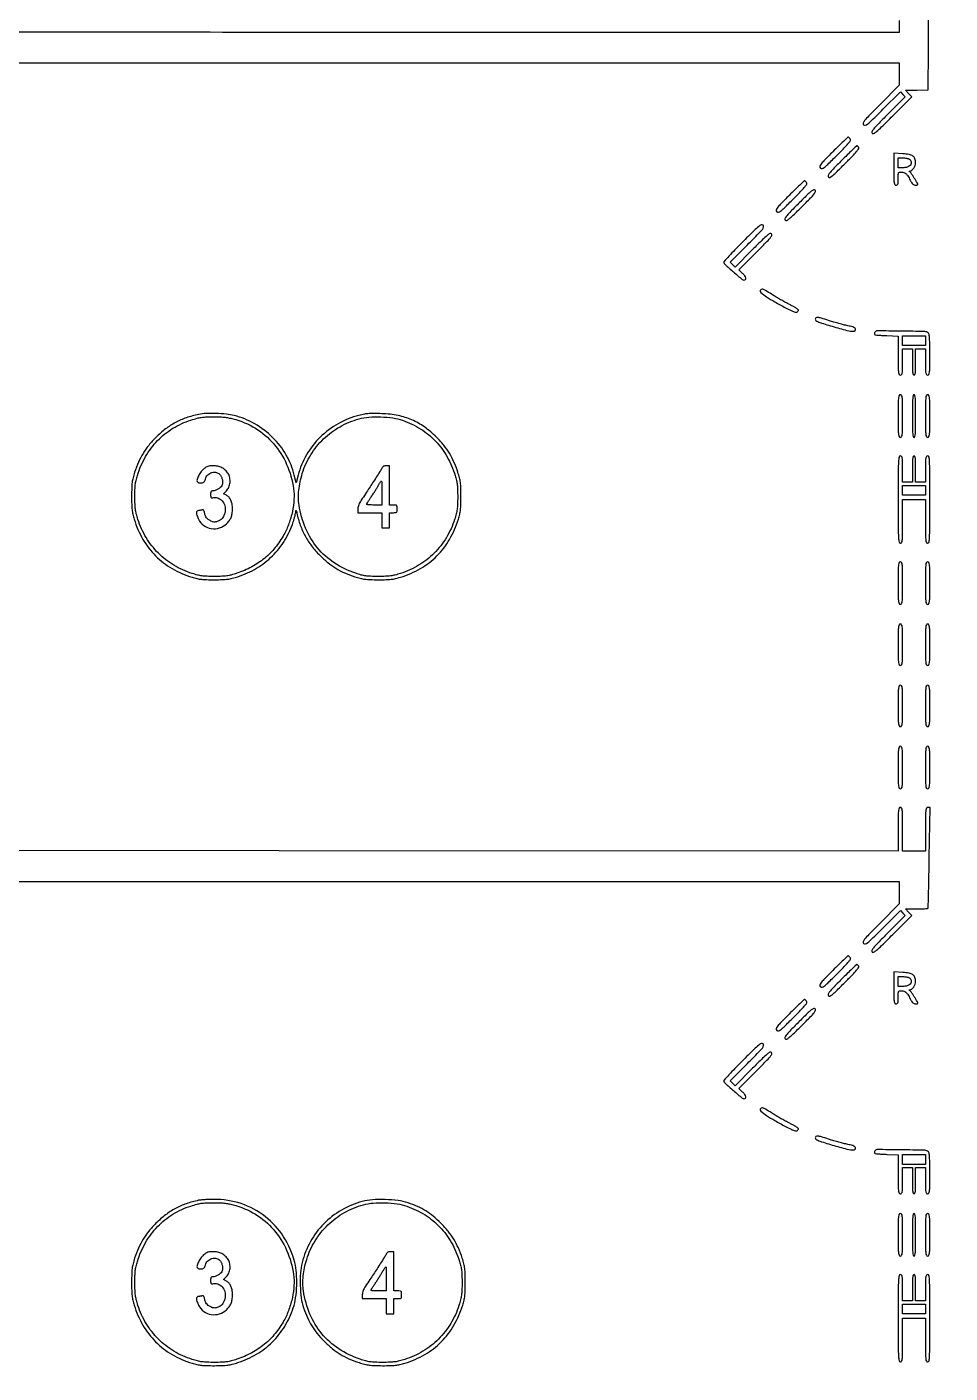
# Model space of a CAD drawing. Extents: x 0 to 1066, y 0 to 761.
# Drawn here: x 151.7 to 223.3, y 262.7 to 367.1 of the extents above; entities that cross this region are included whole.
import ezdxf

# ---------------------------------------------------------------- set-up
doc = ezdxf.new("R2010")
doc.units = 0
doc.header["$MEASUREMENT"] = 0

msp = doc.modelspace()

# ---------------------------------------------------------------- linework, layer by layer
for points in [[(183.390323, 95.266879, 0.000001), (192.989143, 95.254457, 0.000118)], [(111.744029, 492.546938, -0.000004), (103.636415, 491.533797, -0.031087)], [(111.744029, 429.096938, -0.000004), (103.636415, 428.083797, -0.031087)], [(352.558836, 95.240684, -0.000004), (375.624384, 95.211821, -0.198594)], [(479.458836, 95.240684, -0.000004), (502.524384, 95.211821, -0.198594)], [(289.192229, 95.24091, -0.000004), (312.172908, 95.212432, -0.198597)], [(393.551703, 95.267421, -0.000028), (416.092229, 95.24091, -0.000004), (439.072908, 95.212432, -0.198597)], [(542.992229, 95.24091, -0.000004), (565.972908, 95.212432, -0.198597)], [(606.442229, 95.24091, -0.000004), (629.422908, 95.212432, -0.198597)], [(119.687361, 366.639835, -0.000014), (111.744029, 365.646938, -0.000004), (103.636415, 364.633797, -0.031087)], [(375.823742, 112.056445, -0.000003), (375.794083, 98.149601, -0.198357)], [(119.687361, 303.189835, -0.000014), (111.744029, 302.196938, -0.000004), (103.636415, 301.183797, -0.031087)], [(119.687361, 239.739835, -0.000014), (111.744029, 238.746938, -0.000004), (103.636415, 237.733797, -0.031087)], [(219.3678, 367.564968), (219.3678, 366.6564), (181.27665, 366.65644, -0.000135), (165.962463, 366.660576, -0.000158), (151.448541, 366.672989, -0.000139), (139.183683, 366.690754, -0.00098), (133.22385, 366.712721), (123.2622, 366.768962), (123.2622, 386.960359, -0.000243)], [(136.5444, 364.2876), (177.9561, 364.2876), (219.3678, 364.2876), (219.3678, 363.421332), (219.3678, 362.555064), (217.910413, 361.09589, 0.001736), (216.999704, 360.177709, 0.0234), (216.683716, 359.825363, 0.082721), (216.570124, 359.626597, 0.292846), (216.600129, 359.489614, 0.281249), (216.733833, 359.45731, 0.091489), (216.920455, 359.55775, 0.025244), (217.248287, 359.849183, 0.001875), (218.099136, 360.692435), (219.451041, 362.042359), (219.6404, 361.853), (219.829759, 361.663641), (218.479835, 360.311736, 0.002303), (217.699024, 359.522541, 0.021106), (217.376124, 359.164074, 0.054019), (217.237789, 358.954355, 0.326008), (217.256769, 358.832974, 0.336318), (217.381106, 358.815892, 0.047021), (217.608455, 358.973546, 0.019327), (217.997997, 359.328473, 0.002107), (218.859003, 360.183302), (220.334379, 361.660487), (220.092033, 361.913442), (219.849687, 362.166397), (220.729694, 362.190648), (221.6097, 362.2149), (221.633271, 365.3451, 0.001424), (221.638952, 366.558518, 0.002172), (221.636307, 367.611719, 0.000763)], [(151.90136, 126.727696, 0.000007), (163.955628, 114.675766, 0.000012), (174.108223, 104.525945)], [(247.69479, 97.969724, -0.000011), (217.15153, 97.968336, -0.000022), (186.984277, 97.968962, -0.015973)], [(123.374769, 300.8376), (171.371285, 300.8376), (219.3678, 300.8376), (219.3678, 299.971332), (219.3678, 299.105064), (217.910413, 297.64589, 0.001736), (216.999704, 296.727709, 0.0234), (216.683716, 296.375363, 0.082721), (216.570124, 296.176597, 0.292846), (216.600129, 296.039614, 0.281249), (216.733833, 296.00731, 0.091489), (216.920455, 296.10775, 0.025244), (217.248287, 296.399183, 0.001875), (218.099136, 297.242435), (219.451041, 298.592359), (219.6404, 298.403), (219.829759, 298.213641), (218.479835, 296.861736, 0.002303), (217.699024, 296.072541, 0.021106), (217.376124, 295.714074, 0.054019), (217.237789, 295.504355, 0.326008), (217.256769, 295.382974, 0.336318), (217.381106, 295.365892, 0.047021), (217.608455, 295.523546, 0.019327), (217.997997, 295.878473, 0.002107), (218.859003, 296.733302), (220.334379, 298.210487), (220.089062, 298.466544), (219.843744, 298.7226), (220.700579, 298.7226, 0.006924), (221.031661, 298.727185, 0.010794), (221.316568, 298.741238, 0.005221), (221.554484, 298.760627, 0.24257), (221.594348, 298.78605, 0.126055), (221.609928, 298.840985, 0.000165), (221.638378, 299.967806, 0.001414), (221.666291, 301.231487, 0.000869), (221.692372, 302.71995), (221.753463, 306.5904), (221.575832, 306.5904, 0.270383), (221.473716, 306.530824, 0.102841), (221.42157, 306.367789, 0.024692), (221.401433, 306.003513, 0.001463), (221.3982, 304.8984), (221.3982, 303.2064), (220.5099, 303.2064), (219.6216, 303.2064), (219.6216, 304.8984, 0.001547), (219.618248, 305.981875, 0.023375), (219.598335, 306.35775, 0.089188), (219.549259, 306.52999, 0.286287), (219.4524, 306.5904, 0.286293), (219.355541, 306.529988, 0.089184), (219.306465, 306.357741, 0.023374), (219.286552, 305.981851, 0.001547), (219.2832, 304.898326), (219.2832, 303.206252), (171.29385, 303.227476), (123.3045, 303.2487)]]:
    msp.add_lwpolyline(points, format="xyb")
for points in [[(409.06215, 749.15415), (40.8618, 749.132981), (40.8618, 380.65769), (40.8618, 12.1824), (501.2973, 12.1824), (961.7328, 12.1824), (961.7328, 380.646631), (961.7328, 749.110861), (961.41555, 749.1633, 0.040886), (961.153339, 749.184871, 0.000002), (934.190609, 749.194398, 0.000089), (904.448031, 749.199508, 0.000054), (869.1804, 749.195529, -0.000029), (813.61687, 749.186499, -0.000004), (696.10453, 749.175037, -0.000004), (556.774728, 749.163736, -0.000004)], [(214.223554, 357.409088, 0.002192), (213.51778, 356.695629, 0.030756), (213.281625, 356.423151, 0.122013), (213.213052, 356.265285, 0.255926), (213.255609, 356.142697, 0.243054), (213.386423, 356.108079, 0.110228), (213.551439, 356.185308, 0.030027), (213.830392, 356.428655, 0.002265), (214.542954, 357.136248, 0.003026), (215.175404, 357.777722, 0.023293), (215.455515, 358.093455, 0.05451), (215.578764, 358.285658, 0.296782), (215.565166, 358.402639, 0.022419), (215.519193, 358.453236, 0.027497), (215.471761, 358.495978, 0.027808), (215.428972, 358.526709, 0.14277), (215.401216, 358.5348, 0.192281), (215.364476, 358.520129, 0.000749), (215.032893, 358.204122, 0.003635), (214.658134, 357.840644, 0.00226)], [(214.88925, 356.721161, 0.002863), (214.240964, 356.064055, 0.02443), (213.966906, 355.754135, 0.062848), (213.852535, 355.567459, 0.286709), (213.868827, 355.446868, 0.329168), (213.978626, 355.419756, 0.070597), (214.158054, 355.526064, 0.024531), (214.467178, 355.799872, 0.002625), (215.149131, 356.47341, 0.003756), (215.730576, 357.062525, 0.017678), (216.049663, 357.414817, 0.024017), (216.2282, 357.648408, 0.336196), (216.223821, 357.747703, 0.02673), (216.184792, 357.789921, 0.030897), (216.143231, 357.8256, 0.032372), (216.104897, 357.850875, 0.130276), (216.078016, 357.858, 0.192354), (216.041261, 357.843317, 0.000735), (215.706431, 357.524053, 0.003601), (215.328087, 357.156984, 0.002238)], [(218.9448, 356.04997, 0.002295), (218.948381, 355.269853, 0.031685), (218.968842, 354.988246, 0.122281), (219.019619, 354.860831, 0.241596), (219.114, 354.8124, 0.12648), (219.203732, 354.835468, 0.188641), (219.255, 354.897, 0.072107), (219.278233, 355.026302, 0.008455), (219.2832, 355.32, -0.006804), (219.287737, 355.653354, -0.107122), (219.314673, 355.763118, -0.236036), (219.38022, 355.813271, -0.047421), (219.530957, 355.8276, -0.074776), (219.72922, 355.797783, -0.110063), (219.881696, 355.710927, -0.070234), (220.026765, 355.536413, -0.016386), (220.216593, 355.205269, 0.020012), (220.325776, 355.017965, 0.056371), (220.420999, 354.900309, 0.084269), (220.514386, 354.835091, 0.110822), (220.615505, 354.8124, 0.026857), (220.688498, 354.816324, 0.042344), (220.750042, 354.82829, 0.051907), (220.793397, 354.845627, 0.278555), (220.806, 354.866493, 0.138077), (220.775163, 354.97603, 0.004507), (220.531415, 355.366676, 0.005591), (220.284123, 355.745737, 0.100482), (220.181564, 355.847455, -0.022646), (220.140014, 355.877512, -0.261051), (220.132659, 355.895481, -0.340189), (220.144546, 355.907546, -0.031099), (220.189354, 355.910905, 0.174213), (220.335627, 355.965563, 0.065047), (220.485377, 356.130123, 0.061515), (220.598536, 356.344576, 0.090913), (220.6368, 356.55328, 0.084064), (220.583611, 356.867403, 0.158572), (220.429646, 357.069937, 0.10887), (220.138615, 357.189359, 0.028678), (219.635525, 357.247554), (218.9448, 357.28754)], [(220.134762, 356.839823, -0.068204), (220.197345, 356.794423, -0.055882), (220.250331, 356.730919, -0.057684), (220.286306, 356.659827, -0.088537), (220.2984, 356.592066, -0.124082), (220.253567, 356.414191, -0.123124), (220.129701, 356.278213, -0.095765), (219.927731, 356.193769, -0.051312), (219.657857, 356.166), (219.2832, 356.166), (219.2832, 356.5467), (219.2832, 356.9274), (219.627162, 356.9274, -0.022391), (219.770854, 356.920962, -0.020327), (219.918153, 356.901674, -0.020814), (220.048492, 356.873557, -0.059396)], [(210.839554, 354.025088, 0.002192), (210.13378, 353.311629, 0.030756), (209.897625, 353.039151, 0.122013), (209.829052, 352.881285, 0.255926), (209.871609, 352.758697, 0.243054), (210.002423, 352.724079, 0.110228), (210.167439, 352.801308, 0.030027), (210.446392, 353.044655, 0.002265), (211.158954, 353.752248, 0.003026), (211.791404, 354.393722, 0.023293), (212.071515, 354.709455, 0.05451), (212.194764, 354.901658, 0.296782), (212.181166, 355.018639, 0.022419), (212.135193, 355.069236, 0.027497), (212.087761, 355.111978, 0.027808), (212.044972, 355.142709, 0.14277), (212.017216, 355.1508, 0.192281), (211.980476, 355.136129, 0.000749), (211.648893, 354.820122, 0.003635), (211.274134, 354.456644, 0.00226)], [(211.55608, 353.388007, 0.002608), (210.879933, 352.703458, 0.024575), (210.606073, 352.394263, 0.071202), (210.500162, 352.214969, 0.328471), (210.527494, 352.104873, 0.288218), (210.648928, 352.088812, 0.06209), (210.83777, 352.205568, 0.024114), (211.15195, 352.48447, 0.002799), (211.821234, 353.146303, 0.002683), (212.490397, 353.822686, 0.02474), (212.763866, 354.131235, 0.068954), (212.872474, 354.313229, 0.305436), (212.849821, 354.429437, 0.307026), (212.733299, 354.4518, 0.068006), (212.549856, 354.341348, 0.024496), (212.23865, 354.064659, 0.002655)], [(207.19256, 350.378069, 0.003799), (206.632776, 349.809015, 0.00615), (206.166407, 349.315661, 0.001671), (205.770018, 348.882975, 0.277706), (205.757999, 348.822611, 0.124677), (205.861002, 348.669862, 0.002889), (206.518431, 348.088988, 0.002254), (207.193094, 347.505134, 0.172573), (207.324399, 347.454647, 0.219751), (207.437765, 347.503559, 0.236042), (207.469448, 347.61928, 0.112966), (207.391451, 347.793311, 0.051032), (207.220378, 347.977578), (206.919443, 348.241801), (208.255966, 349.580285, 0.002326), (209.029127, 350.361817, 0.021325), (209.348585, 350.716838, 0.054925), (209.484804, 350.9246, 0.324742), (209.465588, 351.045669, 0.326151), (209.344281, 351.064605, 0.054221), (209.135098, 350.926348, 0.021141), (208.77758, 350.603402, 0.002305), (207.990245, 349.822147), (206.641802, 348.471725), (206.445483, 348.656157), (206.249164, 348.840589), (207.609309, 350.20261, 0.001814), (208.464086, 351.064801, 0.02542), (208.754101, 351.391081, 0.09653), (208.85048, 351.574714, 0.289205), (208.814038, 351.70528, 0.282019), (208.672358, 351.731912, 0.080668), (208.470428, 351.614965, 0.023287), (208.115425, 351.295667, 0.001737)], [(208.591954, 346.645757, 0.330417), (208.634016, 346.494854, 0.015693), (209.085031, 346.166477, 0.019097), (209.715317, 345.771535, 0.009246), (210.549072, 345.312719, 0.005758), (210.983206, 345.090517, 0.035245), (211.215764, 344.994626, 0.078143), (211.363209, 344.970126, 0.177174), (211.468177, 345.007495, 0.032425), (211.538192, 345.073716, 0.216795), (211.552962, 345.118073, 0.184372), (211.5302, 345.162862, 0.022759), (211.444189, 345.233913, 0.029137), (211.349872, 345.29661, 0.004824), (211.160275, 345.404856, 0.005283), (210.934443, 345.527805, 0.004651), (210.6963, 345.651388, -0.008788), (210.423371, 345.795901, -0.004625), (210.089192, 345.98449, -0.004599), (209.750401, 346.184011, -0.007064), (209.461149, 346.363573, 0.00599), (209.001551, 346.650252, 0.058018), (208.793012, 346.745847, 0.198241), (208.673933, 346.7366, 0.185972)], [(212.8536, 344.422048, 0.239656), (212.900618, 344.329587, 0.052484), (213.059853, 344.237345, 0.027339), (213.349982, 344.126311, 0.005209), (213.88995, 343.959026, 0.004167), (215.03057, 343.628965, 0.029723), (215.59201, 343.507, 0.083703), (215.881673, 343.51063, 0.362551), (215.9838, 343.632962, 0.195473), (215.948676, 343.719373, 0.095649), (215.849427, 343.788434, 0.04319), (215.657664, 343.854305, 0.00794), (215.292821, 343.93922, -0.00943), (214.976282, 344.013887, -0.005238), (214.593084, 344.116229, -0.005222), (214.20718, 344.227993, -0.008405), (213.881051, 344.332157, 0.007505), (213.32859, 344.509707, 0.052217), (213.050295, 344.563692, 0.167696), (212.911578, 344.529005, 0.253602)], [(217.463167, 343.400441, 0.046801), (217.449555, 343.351695, 0.051078), (217.445789, 343.302694, 0.057338), (217.451717, 343.260602, 0.133518), (217.46741, 343.23319, 0.172718), (217.511039, 343.212472, 0.00337), (217.761734, 343.188702, 0.007677), (218.057943, 343.167207, 0.005022), (218.400002, 343.151103), (219.2832, 343.118409), (219.2832, 341.605205, 0.001776), (219.286625, 340.6411, 0.026068), (219.306715, 340.302301, 0.100786), (219.356514, 340.14803, 0.270753), (219.4524, 340.092, 0.212584), (219.545577, 340.133491, 0.142907), (219.596925, 340.24005, 0.038318), (219.617825, 340.475461, 0.002988), (219.6216, 341.1072), (219.6216, 342.1224), (220.0023, 342.1224), (220.383, 342.1224), (220.383, 341.1072, 0.004073), (220.387486, 340.556447, 0.027022), (220.406794, 340.28235, 0.062466), (220.443744, 340.137109, 0.308488), (220.5099, 340.092, 0.308488), (220.576056, 340.137109, 0.062466), (220.613006, 340.28235, 0.027022), (220.632314, 340.556447, 0.004073), (220.6368, 341.1072), (220.6368, 342.1224), (221.0175, 342.1224), (221.3982, 342.1224), (221.3982, 341.1072, 0.002988), (221.401975, 340.475461, 0.038318), (221.422875, 340.24005, 0.142907), (221.474223, 340.133491, 0.212584), (221.5674, 340.092, 0.276051), (221.663602, 340.149494, 0.096838), (221.713172, 340.309543, 0.02513), (221.733201, 340.660358, 0.001695), (221.7366, 341.663143, 0.003258), (221.731467, 342.450723, 0.013615), (221.712384, 342.924453, 0.017419), (221.680896, 343.231104, 0.163494), (221.622702, 343.348184, 0.192724), (221.342002, 343.468393, 0.002819), (219.502819, 343.50187, 0.002139), (217.633882, 343.517353, 0.311793)], [(219.2832, 336.9195, 0.001596), (219.286568, 335.864267, 0.023961), (219.306519, 335.497162, 0.091778), (219.355771, 335.32921, 0.282824), (219.4524, 335.2698, 0.282824), (219.549029, 335.32921, 0.091778), (219.598281, 335.497162, 0.023961), (219.618232, 335.864267, 0.001596), (219.6216, 336.9195, 0.001596), (219.618232, 337.974733, 0.023961), (219.598281, 338.341838, 0.091778), (219.549029, 338.50979, 0.282824), (219.4524, 338.5692, 0.282824), (219.355771, 338.50979, 0.091778), (219.306519, 338.341838, 0.023961), (219.286568, 337.974733, 0.001596)], [(220.383, 336.9195, 0.00225), (220.387137, 336.000281, 0.016945), (220.405777, 335.5659, 0.032323), (220.439819, 335.32675, 0.355082), (220.5099, 335.2698, 0.355082), (220.579981, 335.32675, 0.032323), (220.614023, 335.5659, 0.016945), (220.632663, 336.000281, 0.00225), (220.6368, 336.9195, 0.00225), (220.632663, 337.838719, 0.016945), (220.614023, 338.2731, 0.032323), (220.579981, 338.51225, 0.355082), (220.5099, 338.5692, 0.355082), (220.439819, 338.51225, 0.032323), (220.405777, 338.2731, 0.016945), (220.387137, 337.838719, 0.00225)], [(221.3982, 336.9195, 0.001596), (221.401568, 335.864267, 0.023961), (221.421519, 335.497162, 0.091778), (221.470771, 335.32921, 0.282824), (221.5674, 335.2698, 0.282824), (221.664029, 335.32921, 0.091778), (221.713281, 335.497162, 0.023961), (221.733232, 335.864267, 0.001596), (221.7366, 336.9195, 0.001596), (221.733232, 337.974733, 0.023961), (221.713281, 338.341838, 0.091778), (221.664029, 338.50979, 0.282824), (221.5674, 338.5692, 0.282824), (221.470771, 338.50979, 0.091778), (221.421519, 338.341838, 0.023961), (221.401568, 337.974733, 0.001596)], [(165.0546, 337.049418, 0.031616), (164.096157, 336.784141, 0.04024), (163.25634, 336.415462, 0.040436), (162.489621, 335.918668, 0.032421), (161.750326, 335.269499, 0.025628), (161.192299, 334.651136, 0.033803), (160.754127, 334.031271, 0.033538), (160.400958, 333.354054, 0.024633), (160.099078, 332.5626, 0.015379), (159.970762, 332.123617, 0.031872), (159.903387, 331.773103, 0.024924), (159.87228, 331.366412, 0.00626), (159.862981, 330.7014, 0.00639), (159.870162, 330.066954, 0.021473), (159.897981, 329.652593, 0.028456), (159.9561, 329.307552, 0.019624), (160.059156, 328.9248, 0.055407), (160.742994, 327.364077, 0.065233), (161.723946, 326.0842, 0.065475), (162.998161, 325.103802, 0.056433), (164.547, 324.426388, 0.019357), (164.926356, 324.325127, 0.028036), (165.268321, 324.267805, 0.021658), (165.674041, 324.240697, 0.006846), (166.2813, 324.234798, 0.006848), (166.913184, 324.245967, 0.024574), (167.3153, 324.278409, 0.030552), (167.665881, 324.346098, 0.015424), (168.098305, 324.47169, 0.056029), (169.551671, 325.130243, 0.060606), (170.780726, 326.081073, 0.061113), (171.737816, 327.291104, 0.058617), (172.39012, 328.7133, 0.008002), (172.464237, 328.955534, 0.008668), (172.528503, 329.193669, 0.008255), (172.57662, 329.399406, 0.041047), (172.592136, 329.517, -0.031007), (172.60092, 329.59571, -0.680475), (172.617148, 329.599044, -0.086261), (172.639416, 329.547294, -0.005832), (172.674997, 329.3901, 0.03328), (172.938972, 328.463286, 0.038441), (173.314109, 327.625168, 0.038432), (173.813212, 326.854193, 0.033237), (174.447398, 326.127895, 0.025735), (175.06719, 325.567524, 0.03365), (175.690387, 325.126035, 0.033553), (176.368647, 324.771196, 0.02536), (177.154295, 324.47169, 0.015424), (177.586719, 324.346098, 0.030552), (177.9373, 324.278409, 0.024574), (178.339416, 324.245967, 0.006848), (178.9713, 324.234798, 0.006846), (179.578559, 324.240697, 0.021658), (179.984279, 324.267805, 0.028036), (180.326244, 324.325127, 0.019357), (180.7056, 324.426388, 0.056433), (182.254439, 325.103802, 0.065475), (183.528654, 326.0842, 0.065233), (184.509606, 327.364077, 0.055407), (185.193444, 328.9248, 0.019624), (185.2965, 329.307552, 0.028456), (185.354619, 329.652593, 0.021473), (185.382438, 330.066954, 0.00639), (185.389619, 330.7014, 0.00626), (185.38032, 331.366412, 0.024924), (185.349213, 331.773103, 0.031872), (185.281838, 332.123617, 0.015379), (185.153522, 332.5626, 0.024638), (184.851262, 333.355026, 0.033638), (184.497839, 334.032368, 0.03386), (184.058764, 334.652811, 0.025466), (183.498296, 335.273477, 0.039885), (182.559264, 336.07356, 0.054442), (181.593681, 336.622791, 0.053719), (180.522108, 336.955508, 0.037487), (179.264269, 337.105624, 0.007157), (178.667002, 337.123266, 0.022463), (178.265903, 337.111349, 0.027356), (177.911736, 337.065291, 0.01536), (177.487669, 336.972803, 0.066915), (175.873935, 336.329971, 0.066043), (174.47927, 335.281558, 0.06664), (173.416449, 333.915544, 0.070381), (172.774266, 332.342522), (172.622738, 331.741744), (172.475796, 332.342522, 0.071591), (171.848139, 333.901213, 0.066212), (170.79303, 335.266373, 0.065595), (169.407311, 336.318877, 0.067856), (167.811717, 336.961863, 0.036837), (167.206756, 337.068155, 0.017136), (166.411117, 337.120756, 0.017008), (165.624026, 337.118971, 0.042658)], [(167.724717, 336.704425, -0.074347), (169.45715, 335.971504, -0.077192), (170.874376, 334.771173, -0.075736), (171.88088, 333.175754, -0.067789), (172.41512, 331.291347, -0.050574), (172.44846, 330.454585, -0.036163), (172.323636, 329.525358, -0.035155), (172.059078, 328.591659, -0.03936), (171.673744, 327.7404, -0.044673), (170.990542, 326.726684, -0.050119), (170.161346, 325.892627, -0.049462), (169.172734, 325.231666, -0.04162), (168.0156, 324.732468, -0.014548), (167.584096, 324.601348, -0.031881), (167.246037, 324.532057, -0.026862), (166.868034, 324.499957, -0.00774), (166.2813, 324.490847, -0.008043), (165.707226, 324.500056, -0.024604), (165.319244, 324.531677, -0.02898), (164.971778, 324.597948, -0.015064), (164.547, 324.718501, -0.059312), (163.143867, 325.353779, -0.060389), (161.938461, 326.297559, -0.060323), (160.992387, 327.503057, -0.058948), (160.352595, 328.908674, -0.014485), (160.22738, 329.343441, -0.029138), (160.158871, 329.693642, -0.024999), (160.125795, 330.082108, -0.008095), (160.114966, 330.6591, -0.008006), (160.122388, 331.211394, -0.021914), (160.150953, 331.600558, -0.026957), (160.209093, 331.93725, -0.018921), (160.30902, 332.3088, -0.054943), (160.95107, 333.784645, -0.062043), (161.878622, 335.019981, -0.063285), (163.063216, 335.970927, -0.061003), (164.4624, 336.609516, -0.009769), (164.939099, 336.750095, -0.031122), (165.263969, 336.817647, -0.026506), (165.620749, 336.849767, -0.005637), (166.244217, 336.865679, -0.013055), (166.652521, 336.860833, -0.01763), (167.020803, 336.833814, -0.01853), (167.371049, 336.782474, -0.017302)], [(180.867188, 336.590237, -0.055453), (182.268827, 335.91667, -0.062873), (183.423761, 334.974388, -0.062292), (184.316415, 333.766526, -0.052913), (184.94358, 332.3088, -0.018921), (185.043507, 331.93725, -0.026957), (185.101647, 331.600558, -0.021914), (185.130212, 331.211394, -0.008006), (185.137634, 330.6591, -0.008095), (185.126805, 330.082108, -0.024999), (185.093729, 329.693642, -0.029138), (185.02522, 329.343441, -0.014485), (184.900005, 328.908674, -0.058948), (184.260213, 327.503057, -0.060323), (183.314139, 326.297559, -0.060389), (182.108733, 325.353779, -0.059312), (180.7056, 324.718501, -0.015064), (180.280822, 324.597948, -0.02898), (179.933356, 324.531677, -0.024604), (179.545374, 324.500056, -0.008043), (178.9713, 324.490847, -0.00774), (178.384566, 324.499957, -0.026862), (178.006563, 324.532057, -0.031881), (177.668504, 324.601348, -0.014548), (177.237, 324.732468, -0.064181), (175.576011, 325.539493, -0.074561), (174.26731, 326.709056, -0.073961), (173.351616, 328.219548, -0.061801), (172.843876, 330.026815, -0.03445), (172.798147, 330.586218, -0.028804), (172.824897, 331.181553, -0.026832), (172.924093, 331.811657, -0.02163), (173.095725, 332.475371, -0.064367), (173.744655, 333.909738, -0.062874), (174.741234, 335.144639, -0.062579), (176.018273, 336.09787, -0.062673), (177.4908, 336.704952, -0.047109), (178.259247, 336.838214, -0.027888), (179.190231, 336.858512, -0.027907), (180.115805, 336.775206, -0.047941)], [(165.446999, 332.815323, 0.057463), (165.207043, 332.550122, 0.049939), (165.020453, 332.224891, 0.055047), (164.926165, 331.931643, 0.30755), (164.986516, 331.787141, 0.073841), (165.043393, 331.760986, 0.031679), (165.125167, 331.742678, 0.030481), (165.216306, 331.733903, 0.035193), (165.303511, 331.736984, 0.070821), (165.405002, 331.762584, 0.106957), (165.47988, 331.813986, 0.089021), (165.535675, 331.899421, 0.037291), (165.579898, 332.030059, -0.132529), (165.765151, 332.357105, -0.133578), (166.089248, 332.545394, -0.140791), (166.450784, 332.538517, -0.152546), (166.74046, 332.339691, -0.080659), (166.846617, 332.147908, -0.053449), (166.906012, 331.902844, -0.055098), (166.910977, 331.665337, -0.130177), (166.851055, 331.500196, -0.076364), (166.729171, 331.371808, -0.037468), (166.540662, 331.247209, -0.037416), (166.339086, 331.153698, -0.090132), (166.177876, 331.1244, 0.062435), (166.077251, 331.111786, 0.182247), (166.020829, 331.072356, 0.126553), (165.992538, 330.9945, 0.024197), (165.9852, 330.842952, 0.019706), (165.991882, 330.673478, 0.183578), (166.022633, 330.608483, 0.205326), (166.086839, 330.584262, 0.025365), (166.239159, 330.598778, -0.152394), (166.625564, 330.537714, -0.124625), (166.945049, 330.264677, -0.114031), (167.114907, 329.849773, -0.113633), (167.085839, 329.401841, -0.033373), (166.989469, 329.144106, -0.075826), (166.876506, 328.970136, -0.082255), (166.723132, 328.846263, -0.044986), (166.502371, 328.74626, -0.038306), (166.368674, 328.710857, -0.06594), (166.253828, 328.705042, -0.064364), (166.139532, 328.729362, -0.034776), (166.007238, 328.786503, -0.033513), (165.803043, 328.910087, -0.075999), (165.672906, 329.034511, -0.076763), (165.58665, 329.191317, -0.034742), (165.521636, 329.417219, 0.025693), (165.486963, 329.546442, 0.090398), (165.446328, 329.621928, 0.165754), (165.396515, 329.653726, 0.152677), (165.335748, 329.649869, -0.033018), (165.275946, 329.631344, -0.017093), (165.199241, 329.615779, -0.016919), (165.118998, 329.60511, -0.024592), (165.047681, 329.6016, 0.220784), (164.934631, 329.549123, 0.181123), (164.889371, 329.422484, 0.085943), (164.929511, 329.209854, 0.028433), (165.058013, 328.918111, 0.118302), (165.462313, 328.445114, 0.116872), (166.039002, 328.204452, 0.115376), (166.668389, 328.246734, 0.113122), (167.218925, 328.56349, 0.047025), (167.435593, 328.805879, 0.065857), (167.575673, 329.059923, 0.060424), (167.652376, 329.358206, 0.03276), (167.6772, 329.736682, 0.037777), (167.649272, 330.105805, 0.065794), (167.563839, 330.400206, 0.079152), (167.419809, 330.624021, 0.087628), (167.217708, 330.782891), (166.997582, 330.9007), (167.222529, 331.135495, 0.095246), (167.404176, 331.416369, 0.073209), (167.490461, 331.772062, 0.072654), (167.470844, 332.140287, 0.090856), (167.344283, 332.457623, 0.061386), (167.127084, 332.724395, 0.070431), (166.860638, 332.916318, 0.068185), (166.543942, 333.031002, 0.052689), (166.178494, 333.069884, 0.022331), (165.933695, 333.059121, 0.061653), (165.765253, 333.022912, 0.066765), (165.618426, 332.948656, 0.029753)], [(179.257927, 332.87985, -0.02131), (179.101822, 332.611235, -0.001046), (178.546811, 331.747523, -0.001781), (177.998411, 330.904614, -0.007016), (177.651556, 330.39147, 0.027631), (177.546035, 330.220582, 0.034975), (177.469005, 330.051734, 0.038361), (177.421919, 329.888846, 0.051224), (177.4062, 329.73582), (177.4062, 329.4324), (178.3368, 329.4324), (179.2674, 329.4324), (179.2674, 328.8402), (179.2674, 328.248), (179.5635, 328.248), (179.8596, 328.248), (179.8596, 328.8402), (179.8596, 329.4324), (180.1557, 329.4324, 0.021868), (180.335696, 329.440276, 0.176278), (180.4095, 329.4747, 0.176278), (180.443924, 329.548504, 0.021868), (180.4518, 329.7285, 0.021868), (180.443924, 329.908496, 0.176278), (180.4095, 329.9823, 0.176278), (180.335696, 330.016724, 0.021868), (180.1557, 330.0246), (179.8596, 330.0246), (179.8596, 331.5474), (179.8596, 333.0702), (179.608777, 333.0702, 0.047683), (179.489794, 333.058827, 0.076778), (179.394106, 333.024565, 0.082746), (179.318142, 332.965339, 0.065001)], [(219.2832, 330.4476, 0.00069), (219.286255, 328.234155, 0.0118), (219.305408, 327.50775, 0.033924), (219.347682, 327.150486, 0.36084), (219.4524, 327.0636, 0.286287), (219.549259, 327.12401, 0.089188), (219.598335, 327.29625, 0.023375), (219.618248, 327.672125, 0.001547), (219.6216, 328.7556), (219.6216, 330.4476), (220.5099, 330.4476), (221.3982, 330.4476), (221.3982, 328.7556, 0.001547), (221.401552, 327.672125, 0.023375), (221.421465, 327.29625, 0.089188), (221.470541, 327.12401, 0.286287), (221.5674, 327.0636, 0.36084), (221.672118, 327.150486, 0.033924), (221.714393, 327.50775, 0.0118), (221.733545, 328.234155, 0.00069), (221.7366, 330.4476, 0.00069), (221.733545, 332.661045, 0.0118), (221.714393, 333.38745, 0.033924), (221.672118, 333.744714, 0.36084), (221.5674, 333.8316, 0.212584), (221.474223, 333.790109, 0.142907), (221.422875, 333.68355, 0.038318), (221.401975, 333.448139, 0.002988), (221.3982, 332.8164), (221.3982, 331.8012), (221.0175, 331.8012), (220.6368, 331.8012), (220.6368, 332.8164, 0.004073), (220.632314, 333.367153, 0.027022), (220.613006, 333.64125, 0.062466), (220.576056, 333.786491, 0.308488), (220.5099, 333.8316, 0.308488), (220.443744, 333.786491, 0.062466), (220.406794, 333.64125, 0.027022), (220.387486, 333.367153, 0.004073), (220.383, 332.8164), (220.383, 331.8012), (220.0023, 331.8012), (219.6216, 331.8012), (219.6216, 332.8164, 0.002988), (219.617825, 333.448139, 0.038318), (219.596925, 333.68355, 0.142907), (219.545577, 333.790109, 0.212584), (219.4524, 333.8316, 0.36084), (219.347682, 333.744714, 0.033924), (219.305408, 333.38745, 0.0118), (219.286255, 332.661045, 0.00069)], [(179.2674, 330.9552), (179.2674, 330.0246), (178.6752, 330.0246, -0.007702), (178.448135, 330.028098, -0.012785), (178.256959, 330.038887, -0.006396), (178.100492, 330.053754, -0.383059), (178.083, 330.073236, -0.135381), (178.092323, 330.107038, -0.001987), (178.200077, 330.285896, -0.005267), (178.328809, 330.492724, -0.003433), (178.481562, 330.728886, 0.002183), (178.641771, 330.975224, 0.002458), (178.793565, 331.213433, 0.00225), (178.920797, 331.417308, 0.013319), (178.984018, 331.526006, -0.003825), (179.089998, 331.716451, -0.021104), (179.152111, 331.81604, -0.037614), (179.196129, 331.871027, -0.208064), (179.230093, 331.8858, -0.400702), (179.245248, 331.871332, -0.00157), (179.256441, 331.612436, -0.00626), (179.264719, 331.312034, -0.003757)], [(219.2832, 323.9757, 0.001596), (219.286568, 322.920467, 0.023961), (219.306519, 322.553362, 0.091778), (219.355771, 322.38541, 0.282824), (219.4524, 322.326, 0.282824), (219.549029, 322.38541, 0.091778), (219.598281, 322.553362, 0.023961), (219.618232, 322.920467, 0.001596), (219.6216, 323.9757, 0.001596), (219.618232, 325.030933, 0.023961), (219.598281, 325.398037, 0.091778), (219.549029, 325.56599, 0.282824), (219.4524, 325.6254, 0.282824), (219.355771, 325.56599, 0.091778), (219.306519, 325.398037, 0.023961), (219.286568, 325.030933, 0.001596)], [(221.3982, 323.9757, 0.001596), (221.401568, 322.920467, 0.023961), (221.421519, 322.553362, 0.091778), (221.470771, 322.38541, 0.282824), (221.5674, 322.326, 0.282824), (221.664029, 322.38541, 0.091778), (221.713281, 322.553362, 0.023961), (221.733232, 322.920467, 0.001596), (221.7366, 323.9757, 0.001596), (221.733232, 325.030933, 0.023961), (221.713281, 325.398037, 0.091778), (221.664029, 325.56599, 0.282824), (221.5674, 325.6254, 0.282824), (221.470771, 325.56599, 0.091778), (221.421519, 325.398037, 0.023961), (221.401568, 325.030933, 0.001596)], [(219.2832, 319.1958, 0.001648), (219.286584, 318.168809, 0.024577), (219.306576, 317.810475, 0.094461), (219.356001, 317.646789, 0.279234), (219.4524, 317.5884, 0.279234), (219.548799, 317.646789, 0.094461), (219.598224, 317.810475, 0.024577), (219.618216, 318.168809, 0.001648), (219.6216, 319.1958, 0.001648), (219.618216, 320.222791, 0.024577), (219.598224, 320.581125, 0.094461), (219.548799, 320.744811, 0.279234), (219.4524, 320.8032, 0.279234), (219.356001, 320.744811, 0.094461), (219.306576, 320.581125, 0.024577), (219.286584, 320.222791, 0.001648)], [(221.3982, 319.1958, 0.001648), (221.401584, 318.168809, 0.024577), (221.421576, 317.810475, 0.094461), (221.471001, 317.646789, 0.279234), (221.5674, 317.5884, 0.279234), (221.663799, 317.646789, 0.094461), (221.713224, 317.810475, 0.024577), (221.733216, 318.168809, 0.001648), (221.7366, 319.1958, 0.001648), (221.733216, 320.222791, 0.024577), (221.713224, 320.581125, 0.094461), (221.663799, 320.744811, 0.279234), (221.5674, 320.8032, 0.279234), (221.471001, 320.744811, 0.094461), (221.421576, 320.581125, 0.024577), (221.401584, 320.222791, 0.001648)], [(219.2832, 314.4582, 0.001648), (219.286584, 313.431209, 0.024577), (219.306576, 313.072875, 0.094461), (219.356001, 312.909189, 0.279234), (219.4524, 312.8508, 0.279234), (219.548799, 312.909189, 0.094461), (219.598224, 313.072875, 0.024577), (219.618216, 313.431209, 0.001648), (219.6216, 314.4582, 0.001648), (219.618216, 315.485191, 0.024577), (219.598224, 315.843525, 0.094461), (219.548799, 316.007211, 0.279234), (219.4524, 316.0656, 0.279234), (219.356001, 316.007211, 0.094461), (219.306576, 315.843525, 0.024577), (219.286584, 315.485191, 0.001648)], [(221.3982, 314.4582, 0.001648), (221.401584, 313.431209, 0.024577), (221.421576, 313.072875, 0.094461), (221.471001, 312.909189, 0.279234), (221.5674, 312.8508, 0.279234), (221.663799, 312.909189, 0.094461), (221.713224, 313.072875, 0.024577), (221.733216, 313.431209, 0.001648), (221.7366, 314.4582, 0.001648), (221.733216, 315.485191, 0.024577), (221.713224, 315.843525, 0.094461), (221.663799, 316.007211, 0.279234), (221.5674, 316.0656, 0.279234), (221.471001, 316.007211, 0.094461), (221.421576, 315.843525, 0.024577), (221.401584, 315.485191, 0.001648)], [(219.2832, 309.6783, 0.001596), (219.286568, 308.623067, 0.023961), (219.306519, 308.255963, 0.091778), (219.355771, 308.08801, 0.282824), (219.4524, 308.0286, 0.282824), (219.549029, 308.08801, 0.091778), (219.598281, 308.255963, 0.023961), (219.618232, 308.623067, 0.001596), (219.6216, 309.6783, 0.001596), (219.618232, 310.733533, 0.023961), (219.598281, 311.100637, 0.091778), (219.549029, 311.26859, 0.282824), (219.4524, 311.328, 0.282824), (219.355771, 311.26859, 0.091778), (219.306519, 311.100637, 0.023961), (219.286568, 310.733533, 0.001596)], [(221.3982, 309.6783, 0.001596), (221.401568, 308.623067, 0.023961), (221.421519, 308.255963, 0.091778), (221.470771, 308.08801, 0.282824), (221.5674, 308.0286, 0.282824), (221.664029, 308.08801, 0.091778), (221.713281, 308.255963, 0.023961), (221.733232, 308.623067, 0.001596), (221.7366, 309.6783, 0.001596), (221.733232, 310.733533, 0.023961), (221.713281, 311.100637, 0.091778), (221.664029, 311.26859, 0.282824), (221.5674, 311.328, 0.282824), (221.470771, 311.26859, 0.091778), (221.421519, 311.100637, 0.023961), (221.401568, 310.733533, 0.001596)], [(214.223554, 293.959088, 0.002192), (213.51778, 293.245629, 0.030756), (213.281625, 292.973151, 0.122013), (213.213052, 292.815285, 0.255926), (213.255609, 292.692697, 0.243054), (213.386423, 292.658079, 0.110228), (213.551439, 292.735308, 0.030027), (213.830392, 292.978655, 0.002265), (214.542954, 293.686248, 0.003026), (215.175404, 294.327722, 0.023293), (215.455515, 294.643455, 0.05451), (215.578764, 294.835658, 0.296782), (215.565166, 294.952639, 0.022419), (215.519193, 295.003236, 0.027497), (215.471761, 295.045978, 0.027808), (215.428972, 295.076709, 0.14277), (215.401216, 295.0848, 0.192281), (215.364476, 295.070129, 0.000749), (215.032893, 294.754122, 0.003635), (214.658134, 294.390644, 0.00226)], [(214.88925, 293.271161, 0.002863), (214.240964, 292.614055, 0.02443), (213.966906, 292.304135, 0.062848), (213.852535, 292.117459, 0.286709), (213.868827, 291.996868, 0.329168), (213.978626, 291.969756, 0.070597), (214.158054, 292.076064, 0.024531), (214.467178, 292.349872, 0.002625), (215.149131, 293.02341, 0.003756), (215.730576, 293.612525, 0.017678), (216.049663, 293.964817, 0.024017), (216.2282, 294.198408, 0.336196), (216.223821, 294.297703, 0.02673), (216.184792, 294.339921, 0.030897), (216.143231, 294.3756, 0.032372), (216.104897, 294.400875, 0.130276), (216.078016, 294.408, 0.192354), (216.041261, 294.393317, 0.000735), (215.706431, 294.074053, 0.003601), (215.328087, 293.706984, 0.002238)], [(218.9448, 292.59997, 0.002295), (218.948381, 291.819853, 0.031685), (218.968842, 291.538246, 0.122281), (219.019619, 291.410831, 0.241596), (219.114, 291.3624, 0.12648), (219.203732, 291.385468, 0.188641), (219.255, 291.447, 0.072107), (219.278233, 291.576302, 0.008455), (219.2832, 291.87, -0.006804), (219.287737, 292.203354, -0.107122), (219.314673, 292.313118, -0.236036), (219.38022, 292.363271, -0.047421), (219.530957, 292.3776, -0.074776), (219.72922, 292.347783, -0.110063), (219.881696, 292.260927, -0.070234), (220.026765, 292.086413, -0.016386), (220.216593, 291.755269, 0.020012), (220.325776, 291.567965, 0.056371), (220.420999, 291.450309, 0.084269), (220.514386, 291.385091, 0.110822), (220.615505, 291.3624, 0.026857), (220.688498, 291.366324, 0.042344), (220.750042, 291.37829, 0.051907), (220.793397, 291.395627, 0.278555), (220.806, 291.416493, 0.138077), (220.775163, 291.52603, 0.004507), (220.531415, 291.916676, 0.005591), (220.284123, 292.295737, 0.100482), (220.181564, 292.397455, -0.022646), (220.140014, 292.427512, -0.261051), (220.132659, 292.445481, -0.340189), (220.144546, 292.457546, -0.031099), (220.189354, 292.460905, 0.174213), (220.335627, 292.515563, 0.065047), (220.485377, 292.680123, 0.061515), (220.598536, 292.894576, 0.090913), (220.6368, 293.10328, 0.084064), (220.583611, 293.417403, 0.158572), (220.429646, 293.619937, 0.10887), (220.138615, 293.739359, 0.028678), (219.635525, 293.797554), (218.9448, 293.83754)], [(220.134762, 293.389823, -0.068204), (220.197345, 293.344423, -0.055882), (220.250331, 293.280919, -0.057684), (220.286306, 293.209827, -0.088537), (220.2984, 293.142066, -0.124082), (220.253567, 292.964191, -0.123124), (220.129701, 292.828213, -0.095765), (219.927731, 292.743769, -0.051312), (219.657857, 292.716), (219.2832, 292.716), (219.2832, 293.0967), (219.2832, 293.4774), (219.627162, 293.4774, -0.022391), (219.770854, 293.470962, -0.020327), (219.918153, 293.451674, -0.020814), (220.048492, 293.423557, -0.059396)], [(210.839554, 290.575088, 0.002192), (210.13378, 289.861629, 0.030756), (209.897625, 289.589151, 0.122013), (209.829052, 289.431285, 0.255926), (209.871609, 289.308697, 0.243054), (210.002423, 289.274079, 0.110228), (210.167439, 289.351308, 0.030027), (210.446392, 289.594655, 0.002265), (211.158954, 290.302248, 0.003026), (211.791404, 290.943722, 0.023293), (212.071515, 291.259455, 0.05451), (212.194764, 291.451658, 0.296782), (212.181166, 291.568639, 0.022419), (212.135193, 291.619236, 0.027497), (212.087761, 291.661978, 0.027808), (212.044972, 291.692709, 0.14277), (212.017216, 291.7008, 0.192281), (211.980476, 291.686129, 0.000749), (211.648893, 291.370122, 0.003635), (211.274134, 291.006644, 0.00226)], [(211.55608, 289.938007, 0.002608), (210.879933, 289.253458, 0.024575), (210.606073, 288.944263, 0.071202), (210.500162, 288.764969, 0.328471), (210.527494, 288.654873, 0.288218), (210.648928, 288.638812, 0.06209), (210.83777, 288.755568, 0.024114), (211.15195, 289.03447, 0.002799), (211.821234, 289.696303, 0.002683), (212.490397, 290.372686, 0.02474), (212.763866, 290.681235, 0.068954), (212.872474, 290.863229, 0.305436), (212.849821, 290.979437, 0.307026), (212.733299, 291.0018, 0.068006), (212.549856, 290.891348, 0.024496), (212.23865, 290.614659, 0.002655)], [(207.19256, 286.928069, 0.003799), (206.632776, 286.359015, 0.00615), (206.166407, 285.865661, 0.001671), (205.770018, 285.432975, 0.277706), (205.757999, 285.372611, 0.124677), (205.861002, 285.219862, 0.002889), (206.518431, 284.638988, 0.002254), (207.193094, 284.055134, 0.172573), (207.324399, 284.004647, 0.219751), (207.437765, 284.053559, 0.236042), (207.469448, 284.16928, 0.112966), (207.391451, 284.343311, 0.051032), (207.220378, 284.527578), (206.919443, 284.791801), (208.255966, 286.130285, 0.002326), (209.029127, 286.911817, 0.021325), (209.348585, 287.266838, 0.054925), (209.484804, 287.4746, 0.324742), (209.465588, 287.595669, 0.326151), (209.344281, 287.614605, 0.054221), (209.135098, 287.476348, 0.021141), (208.77758, 287.153402, 0.002305), (207.990245, 286.372147), (206.641802, 285.021725), (206.445483, 285.206157), (206.249164, 285.390589), (207.609309, 286.75261, 0.001814), (208.464086, 287.614801, 0.02542), (208.754101, 287.941081, 0.09653), (208.85048, 288.124714, 0.289205), (208.814038, 288.25528, 0.282019), (208.672358, 288.281912, 0.080668), (208.470428, 288.164965, 0.023287), (208.115425, 287.845667, 0.001737)], [(208.591954, 283.195757, 0.330417), (208.634016, 283.044854, 0.015693), (209.085031, 282.716477, 0.019097), (209.715317, 282.321535, 0.009246), (210.549072, 281.862719, 0.005758), (210.983206, 281.640517, 0.035245), (211.215764, 281.544626, 0.078143), (211.363209, 281.520126, 0.177174), (211.468177, 281.557495, 0.032425), (211.538192, 281.623716, 0.216795), (211.552962, 281.668073, 0.184372), (211.5302, 281.712862, 0.022759), (211.444189, 281.783913, 0.029137), (211.349872, 281.84661, 0.004824), (211.160275, 281.954856, 0.005283), (210.934443, 282.077805, 0.004651), (210.6963, 282.201388, -0.008788), (210.423371, 282.345901, -0.004625), (210.089192, 282.53449, -0.004599), (209.750401, 282.734011, -0.007064), (209.461149, 282.913573, 0.00599), (209.001551, 283.200252, 0.058018), (208.793012, 283.295847, 0.198241), (208.673933, 283.2866, 0.185972)], [(212.8536, 280.972048, 0.239656), (212.900618, 280.879587, 0.052484), (213.059853, 280.787345, 0.027339), (213.349982, 280.676311, 0.005209), (213.88995, 280.509026, 0.004167), (215.03057, 280.178965, 0.029723), (215.59201, 280.057, 0.083703), (215.881673, 280.06063, 0.362551), (215.9838, 280.182962, 0.195473), (215.948676, 280.269373, 0.095649), (215.849427, 280.338434, 0.04319), (215.657664, 280.404305, 0.00794), (215.292821, 280.48922, -0.00943), (214.976282, 280.563887, -0.005238), (214.593084, 280.666229, -0.005222), (214.20718, 280.777993, -0.008405), (213.881051, 280.882157, 0.007505), (213.32859, 281.059707, 0.052217), (213.050295, 281.113692, 0.167696), (212.911578, 281.079005, 0.253602)], [(217.463167, 279.950441, 0.046801), (217.449555, 279.901695, 0.051078), (217.445789, 279.852694, 0.057338), (217.451717, 279.810602, 0.133518), (217.46741, 279.78319, 0.172718), (217.511039, 279.762472, 0.00337), (217.761734, 279.738702, 0.007677), (218.057943, 279.717207, 0.005022), (218.400002, 279.701103), (219.2832, 279.668409), (219.2832, 278.155205, 0.001776), (219.286625, 277.1911, 0.026068), (219.306715, 276.852301, 0.100786), (219.356514, 276.69803, 0.270753), (219.4524, 276.642, 0.212584), (219.545577, 276.683491, 0.142907), (219.596925, 276.79005, 0.038318), (219.617825, 277.025461, 0.002988), (219.6216, 277.6572), (219.6216, 278.6724), (220.0023, 278.6724), (220.383, 278.6724), (220.383, 277.6572, 0.004073), (220.387486, 277.106447, 0.027022), (220.406794, 276.83235, 0.062466), (220.443744, 276.687109, 0.308488), (220.5099, 276.642, 0.308488), (220.576056, 276.687109, 0.062466), (220.613006, 276.83235, 0.027022), (220.632314, 277.106447, 0.004073), (220.6368, 277.6572), (220.6368, 278.6724), (221.0175, 278.6724), (221.3982, 278.6724), (221.3982, 277.6572, 0.002988), (221.401975, 277.025461, 0.038318), (221.422875, 276.79005, 0.142907), (221.474223, 276.683491, 0.212584), (221.5674, 276.642, 0.276051), (221.663602, 276.699494, 0.096838), (221.713172, 276.859543, 0.02513), (221.733201, 277.210358, 0.001695), (221.7366, 278.213143, 0.003258), (221.731467, 279.000723, 0.013615), (221.712384, 279.474453, 0.017419), (221.680896, 279.781104, 0.163494), (221.622702, 279.898184, 0.192724), (221.342002, 280.018393, 0.002819), (219.502819, 280.05187, 0.002139), (217.633882, 280.067353, 0.311793)], [(165.0546, 276.137418, 0.031616), (164.096157, 275.872141, 0.04024), (163.25634, 275.503462, 0.040436), (162.489621, 275.006668, 0.032421), (161.750326, 274.357499, 0.025628), (161.192299, 273.739136, 0.033803), (160.754127, 273.119271, 0.033538), (160.400958, 272.442054, 0.024633), (160.099078, 271.6506, 0.015379), (159.970762, 271.211617, 0.031872), (159.903387, 270.861103, 0.024924), (159.87228, 270.454412, 0.00626), (159.862981, 269.7894, 0.00639), (159.870162, 269.154954, 0.021473), (159.897981, 268.740593, 0.028456), (159.9561, 268.395552, 0.019624), (160.059156, 268.0128, 0.055407), (160.742994, 266.452077, 0.065233), (161.723946, 265.1722, 0.065475), (162.998161, 264.191802, 0.056433), (164.547, 263.514388, 0.019357), (164.926356, 263.413127, 0.028036), (165.268321, 263.355805, 0.021658), (165.674041, 263.328697, 0.006846), (166.2813, 263.322798, 0.006848), (166.913184, 263.333967, 0.024574), (167.3153, 263.366409, 0.030552), (167.665881, 263.434098, 0.015424), (168.098305, 263.55969, 0.055589), (169.547596, 264.214866, 0.060811), (170.76934, 265.157419, 0.060897), (171.727117, 266.364926, 0.056005), (172.398141, 267.8013, 0.047362), (172.578536, 268.57005, 0.026137), (172.659171, 269.53262, 0.026071), (172.638881, 270.50713, 0.043741), (172.508199, 271.314989, 0.080292), (171.647629, 273.305649, 0.084972), (170.216715, 274.87965, 0.085657), (168.354454, 275.879059, 0.083319), (166.246617, 276.209271, 0.005927), (165.881902, 276.200986, 0.00641), (165.526896, 276.184151, 0.006075), (165.223035, 276.162127, 0.030585)], [(167.724717, 275.792425, -0.074347), (169.45715, 275.059504, -0.077192), (170.874376, 273.859173, -0.075736), (171.88088, 272.263754, -0.067789), (172.41512, 270.379347, -0.050574), (172.44846, 269.542585, -0.036163), (172.323636, 268.613358, -0.035155), (172.059078, 267.679659, -0.03936), (171.673744, 266.8284, -0.044673), (170.990542, 265.814684, -0.050119), (170.161346, 264.980627, -0.049462), (169.172734, 264.319666, -0.04162), (168.0156, 263.820468, -0.014548), (167.584096, 263.689348, -0.031881), (167.246037, 263.620057, -0.026862), (166.868034, 263.587957, -0.00774), (166.2813, 263.578847, -0.008043), (165.707226, 263.588056, -0.024604), (165.319244, 263.619677, -0.02898), (164.971778, 263.685948, -0.015064), (164.547, 263.806501, -0.059312), (163.143867, 264.441779, -0.060389), (161.938461, 265.385559, -0.060323), (160.992387, 266.591057, -0.058948), (160.352595, 267.996674, -0.014485), (160.22738, 268.431441, -0.029138), (160.158871, 268.781642, -0.024999), (160.125795, 269.170108, -0.008095), (160.114966, 269.7471, -0.008006), (160.122388, 270.299394, -0.021914), (160.150953, 270.688558, -0.026957), (160.209093, 271.02525, -0.018921), (160.30902, 271.3968, -0.054943), (160.95107, 272.872645, -0.062043), (161.878622, 274.107981, -0.063285), (163.063216, 275.058927, -0.061003), (164.4624, 275.697516, -0.009769), (164.939099, 275.838095, -0.031122), (165.263969, 275.905647, -0.026506), (165.620749, 275.937767, -0.005637), (166.244217, 275.953679, -0.013055), (166.652521, 275.948833, -0.01763), (167.020803, 275.921814, -0.01853), (167.371049, 275.870474, -0.017302)], [(177.7446, 276.050657, 0.065742), (176.133246, 275.383882, 0.067507), (174.766256, 274.326346, 0.067406), (173.728729, 272.941329, 0.065222), (173.082801, 271.314989, 0.043741), (172.952119, 270.50713, 0.026071), (172.931829, 269.53262, 0.026137), (173.012464, 268.57005, 0.047362), (173.192859, 267.8013, 0.024337), (173.487948, 267.049005, 0.032442), (173.831594, 266.400575, 0.032696), (174.253908, 265.805964, 0.025334), (174.785798, 265.215895, 0.025735), (175.40559, 264.655524, 0.03365), (176.028787, 264.214035, 0.033553), (176.707047, 263.859196, 0.02536), (177.492695, 263.55969, 0.015424), (177.925119, 263.434098, 0.030552), (178.2757, 263.366409, 0.024574), (178.677816, 263.333967, 0.006848), (179.3097, 263.322798, 0.006846), (179.916959, 263.328697, 0.021658), (180.322679, 263.355805, 0.028036), (180.664644, 263.413127, 0.019357), (181.044, 263.514388, 0.056433), (182.592839, 264.191802, 0.065475), (183.867054, 265.1722, 0.065233), (184.848006, 266.452077, 0.055407), (185.531844, 268.0128, 0.019624), (185.6349, 268.395552, 0.028456), (185.693019, 268.740593, 0.021473), (185.720838, 269.154954, 0.00639), (185.728019, 269.7894, 0.00626), (185.71872, 270.454412, 0.024924), (185.687613, 270.861103, 0.031872), (185.620238, 271.211617, 0.015379), (185.491922, 271.6506, 0.024638), (185.189662, 272.443026, 0.033638), (184.836239, 273.120368, 0.03386), (184.397164, 273.740811, 0.025466), (183.836696, 274.361477, 0.023829), (183.24253, 274.901556, 0.033637), (182.661634, 275.31877, 0.03391), (182.033754, 275.651909, 0.024794), (181.2978, 275.937728, 0.047281), (180.515731, 276.11785, 0.025031), (179.523064, 276.199255, 0.025035), (178.529303, 276.181078, 0.048212)], [(181.205588, 275.678237, -0.055453), (182.607227, 275.00467, -0.062873), (183.762161, 274.062388, -0.062292), (184.654815, 272.854526, -0.052913), (185.28198, 271.3968, -0.018921), (185.381907, 271.02525, -0.026957), (185.440047, 270.688558, -0.021914), (185.468612, 270.299394, -0.008006), (185.476034, 269.7471, -0.008095), (185.465205, 269.170108, -0.024999), (185.432129, 268.781642, -0.029138), (185.36362, 268.431441, -0.014485), (185.238405, 267.996674, -0.058948), (184.598613, 266.591057, -0.060323), (183.652539, 265.385559, -0.060389), (182.447133, 264.441779, -0.059312), (181.044, 263.806501, -0.015064), (180.619222, 263.685948, -0.02898), (180.271756, 263.619677, -0.024604), (179.883774, 263.588056, -0.008043), (179.3097, 263.578847, -0.00774), (178.722966, 263.587957, -0.026862), (178.344963, 263.620057, -0.031881), (178.006904, 263.689348, -0.014548), (177.5754, 263.820468, -0.064181), (175.914411, 264.627493, -0.074561), (174.60571, 265.797056, -0.073961), (173.690016, 267.307548, -0.061801), (173.182276, 269.114815, -0.03445), (173.136547, 269.674218, -0.028804), (173.163297, 270.269553, -0.026832), (173.262493, 270.899657, -0.02163), (173.434125, 271.563371, -0.064367), (174.083055, 272.997738, -0.062874), (175.079634, 274.232639, -0.062579), (176.356673, 275.18587, -0.062673), (177.8292, 275.792952, -0.047109), (178.597647, 275.926214, -0.027888), (179.528631, 275.946512, -0.027907), (180.454205, 275.863206, -0.047941)], [(219.2832, 273.4695, 0.001596), (219.286568, 272.414267, 0.023961), (219.306519, 272.047163, 0.091778), (219.355771, 271.87921, 0.282824), (219.4524, 271.8198, 0.282824), (219.549029, 271.87921, 0.091778), (219.598281, 272.047163, 0.023961), (219.618232, 272.414267, 0.001596), (219.6216, 273.4695, 0.001596), (219.618232, 274.524733, 0.023961), (219.598281, 274.891837, 0.091778), (219.549029, 275.05979, 0.282824), (219.4524, 275.1192, 0.282824), (219.355771, 275.05979, 0.091778), (219.306519, 274.891837, 0.023961), (219.286568, 274.524733, 0.001596)], [(220.383, 273.4695, 0.00225), (220.387137, 272.550281, 0.016945), (220.405777, 272.1159, 0.032323), (220.439819, 271.87675, 0.355082), (220.5099, 271.8198, 0.355082), (220.579981, 271.87675, 0.032323), (220.614023, 272.1159, 0.016945), (220.632663, 272.550281, 0.00225), (220.6368, 273.4695, 0.00225), (220.632663, 274.388719, 0.016945), (220.614023, 274.8231, 0.032323), (220.579981, 275.06225, 0.355082), (220.5099, 275.1192, 0.355082), (220.439819, 275.06225, 0.032323), (220.405777, 274.8231, 0.016945), (220.387137, 274.388719, 0.00225)], [(221.3982, 273.4695, 0.001596), (221.401568, 272.414267, 0.023961), (221.421519, 272.047163, 0.091778), (221.470771, 271.87921, 0.282824), (221.5674, 271.8198, 0.282824), (221.664029, 271.87921, 0.091778), (221.713281, 272.047163, 0.023961), (221.733232, 272.414267, 0.001596), (221.7366, 273.4695, 0.001596), (221.733232, 274.524733, 0.023961), (221.713281, 274.891837, 0.091778), (221.664029, 275.05979, 0.282824), (221.5674, 275.1192, 0.282824), (221.470771, 275.05979, 0.091778), (221.421519, 274.891837, 0.023961), (221.401568, 274.524733, 0.001596)], [(165.446999, 271.903323, 0.057463), (165.207043, 271.638122, 0.049939), (165.020453, 271.312891, 0.055047), (164.926165, 271.019643, 0.30755), (164.986516, 270.875141, 0.073841), (165.043393, 270.848986, 0.031679), (165.125167, 270.830678, 0.030481), (165.216306, 270.821903, 0.035193), (165.303511, 270.824984, 0.070821), (165.405002, 270.850584, 0.106957), (165.47988, 270.901986, 0.089021), (165.535675, 270.987421, 0.037291), (165.579898, 271.118059, -0.132529), (165.765151, 271.445105, -0.133578), (166.089248, 271.633394, -0.140791), (166.450784, 271.626517, -0.152546), (166.74046, 271.427691, -0.080659), (166.846617, 271.235908, -0.053449), (166.906012, 270.990844, -0.055098), (166.910977, 270.753337, -0.130177), (166.851055, 270.588196, -0.076364), (166.729171, 270.459808, -0.037468), (166.540662, 270.335209, -0.037416), (166.339086, 270.241698, -0.090132), (166.177876, 270.2124, 0.062435), (166.077251, 270.199786, 0.182247), (166.020829, 270.160356, 0.126553), (165.992538, 270.0825, 0.024197), (165.9852, 269.930952, 0.019706), (165.991882, 269.761478, 0.183578), (166.022633, 269.696483, 0.205326), (166.086839, 269.672262, 0.025365), (166.239159, 269.686778, -0.152394), (166.625564, 269.625714, -0.124625), (166.945049, 269.352677, -0.114031), (167.114907, 268.937773, -0.113633), (167.085839, 268.489841, -0.033373), (166.989469, 268.232106, -0.075826), (166.876506, 268.058136, -0.082255), (166.723132, 267.934263, -0.044986), (166.502371, 267.83426, -0.038306), (166.368674, 267.798857, -0.06594), (166.253828, 267.793042, -0.064364), (166.139532, 267.817362, -0.034776), (166.007238, 267.874503, -0.033513), (165.803043, 267.998087, -0.075999), (165.672906, 268.122511, -0.076763), (165.58665, 268.279317, -0.034742), (165.521636, 268.505219, 0.025693), (165.486963, 268.634442, 0.090398), (165.446328, 268.709928, 0.165754), (165.396515, 268.741726, 0.152677), (165.335748, 268.737869, -0.033018), (165.275946, 268.719344, -0.017093), (165.199241, 268.703779, -0.016919), (165.118998, 268.69311, -0.024592), (165.047681, 268.6896, 0.220784), (164.934631, 268.637123, 0.181123), (164.889371, 268.510484, 0.085943), (164.929511, 268.297854, 0.028433), (165.058013, 268.006111, 0.118302), (165.462313, 267.533114, 0.116872), (166.039002, 267.292452, 0.115376), (166.668389, 267.334734, 0.113122), (167.218925, 267.65149, 0.047025), (167.435593, 267.893879, 0.065857), (167.575673, 268.147923, 0.060424), (167.652376, 268.446206, 0.03276), (167.6772, 268.824682, 0.037777), (167.649272, 269.193805, 0.065794), (167.563839, 269.488206, 0.079152), (167.419809, 269.712021, 0.087628), (167.217708, 269.870891), (166.997582, 269.9887), (167.222529, 270.223495, 0.095246), (167.404176, 270.504369, 0.073209), (167.490461, 270.860062, 0.072654), (167.470844, 271.228287, 0.090856), (167.344283, 271.545623, 0.061386), (167.127084, 271.812395, 0.070431), (166.860638, 272.004318, 0.068185), (166.543942, 272.119002, 0.052689), (166.178494, 272.157884, 0.022331), (165.933695, 272.147121, 0.061653), (165.765253, 272.110912, 0.066765), (165.618426, 272.036656, 0.029753)], [(179.596327, 271.96785, -0.02131), (179.440222, 271.699235, -0.001046), (178.885211, 270.835523, -0.001781), (178.336811, 269.992614, -0.007016), (177.989956, 269.47947, 0.027631), (177.884435, 269.308582, 0.034975), (177.807405, 269.139734, 0.038361), (177.760319, 268.976846, 0.051224), (177.7446, 268.82382), (177.7446, 268.5204), (178.6752, 268.5204), (179.6058, 268.5204), (179.6058, 267.9282), (179.6058, 267.336), (179.9019, 267.336), (180.198, 267.336), (180.198, 267.9282), (180.198, 268.5204), (180.4941, 268.5204, 0.021868), (180.674096, 268.528276, 0.176278), (180.7479, 268.5627, 0.176278), (180.782324, 268.636504, 0.021868), (180.7902, 268.8165, 0.021868), (180.782324, 268.996496, 0.176278), (180.7479, 269.0703, 0.176278), (180.674096, 269.104724, 0.021868), (180.4941, 269.1126), (180.198, 269.1126), (180.198, 270.6354), (180.198, 272.1582), (179.947177, 272.1582, 0.047683), (179.828194, 272.146827, 0.076778), (179.732506, 272.112565, 0.082746), (179.656542, 272.053339, 0.065001)], [(179.6058, 270.0432), (179.6058, 269.1126), (179.0136, 269.1126, -0.007702), (178.786535, 269.116098, -0.012785), (178.595359, 269.126887, -0.006396), (178.438892, 269.141754, -0.383059), (178.4214, 269.161236, -0.135381), (178.430723, 269.195038, -0.001987), (178.538477, 269.373896, -0.005267), (178.667209, 269.580724, -0.003433), (178.819962, 269.816886, 0.002183), (178.980171, 270.063224, 0.002458), (179.131965, 270.301433, 0.00225), (179.259197, 270.505308, 0.013319), (179.322418, 270.614006, -0.003825), (179.428398, 270.804451, -0.021104), (179.490511, 270.90404, -0.037614), (179.534529, 270.959027, -0.208064), (179.568493, 270.9738, -0.400702), (179.583648, 270.959332, -0.00157), (179.594841, 270.700436, -0.00626), (179.603119, 270.400034, -0.003757)], [(219.2832, 266.9976, 0.00069), (219.286255, 264.784155, 0.0118), (219.305408, 264.05775, 0.033924), (219.347682, 263.700486, 0.36084), (219.4524, 263.6136, 0.286287), (219.549259, 263.67401, 0.089188), (219.598335, 263.84625, 0.023375), (219.618248, 264.222125, 0.001547), (219.6216, 265.3056), (219.6216, 266.9976), (220.5099, 266.9976), (221.3982, 266.9976), (221.3982, 265.3056, 0.001547), (221.401552, 264.222125, 0.023375), (221.421465, 263.84625, 0.089188), (221.470541, 263.67401, 0.286287), (221.5674, 263.6136, 0.36084), (221.672118, 263.700486, 0.033924), (221.714393, 264.05775, 0.0118), (221.733545, 264.784155, 0.00069), (221.7366, 266.9976, 0.00069), (221.733545, 269.211045, 0.0118), (221.714393, 269.93745, 0.033924), (221.672118, 270.294714, 0.36084), (221.5674, 270.3816, 0.212584), (221.474223, 270.340109, 0.142907), (221.422875, 270.23355, 0.038318), (221.401975, 269.998139, 0.002988), (221.3982, 269.3664), (221.3982, 268.3512), (221.0175, 268.3512), (220.6368, 268.3512), (220.6368, 269.3664, 0.004073), (220.632314, 269.917153, 0.027022), (220.613006, 270.19125, 0.062466), (220.576056, 270.336491, 0.308488), (220.5099, 270.3816, 0.308488), (220.443744, 270.336491, 0.062466), (220.406794, 270.19125, 0.027022), (220.387486, 269.917153, 0.004073), (220.383, 269.3664), (220.383, 268.3512), (220.0023, 268.3512), (219.6216, 268.3512), (219.6216, 269.3664, 0.002988), (219.617825, 269.998139, 0.038318), (219.596925, 270.23355, 0.142907), (219.545577, 270.340109, 0.212584), (219.4524, 270.3816, 0.36084), (219.347682, 270.294714, 0.033924), (219.305408, 269.93745, 0.0118), (219.286255, 269.211045, 0.00069)]]:
    msp.add_lwpolyline(points, format="xyb", close=True)
for points in [[(221.3982, 342.7569), (221.3982, 342.3762), (220.5099, 342.3762), (219.6216, 342.3762), (219.6216, 342.7569), (219.6216, 343.1376), (220.5099, 343.1376), (221.3982, 343.1376)], [(221.3982, 331.1667), (221.3982, 330.786), (220.5099, 330.786), (219.6216, 330.786), (219.6216, 331.1667), (219.6216, 331.5474), (220.5099, 331.5474), (221.3982, 331.5474)], [(221.3982, 279.3069), (221.3982, 278.9262), (220.5099, 278.9262), (219.6216, 278.9262), (219.6216, 279.3069), (219.6216, 279.6876), (220.5099, 279.6876), (221.3982, 279.6876)], [(221.3982, 267.7167), (221.3982, 267.336), (220.5099, 267.336), (219.6216, 267.336), (219.6216, 267.7167), (219.6216, 268.0974), (220.5099, 268.0974), (221.3982, 268.0974)]]:
    msp.add_lwpolyline(points, close=True)

doc.saveas('drawing.dxf')
